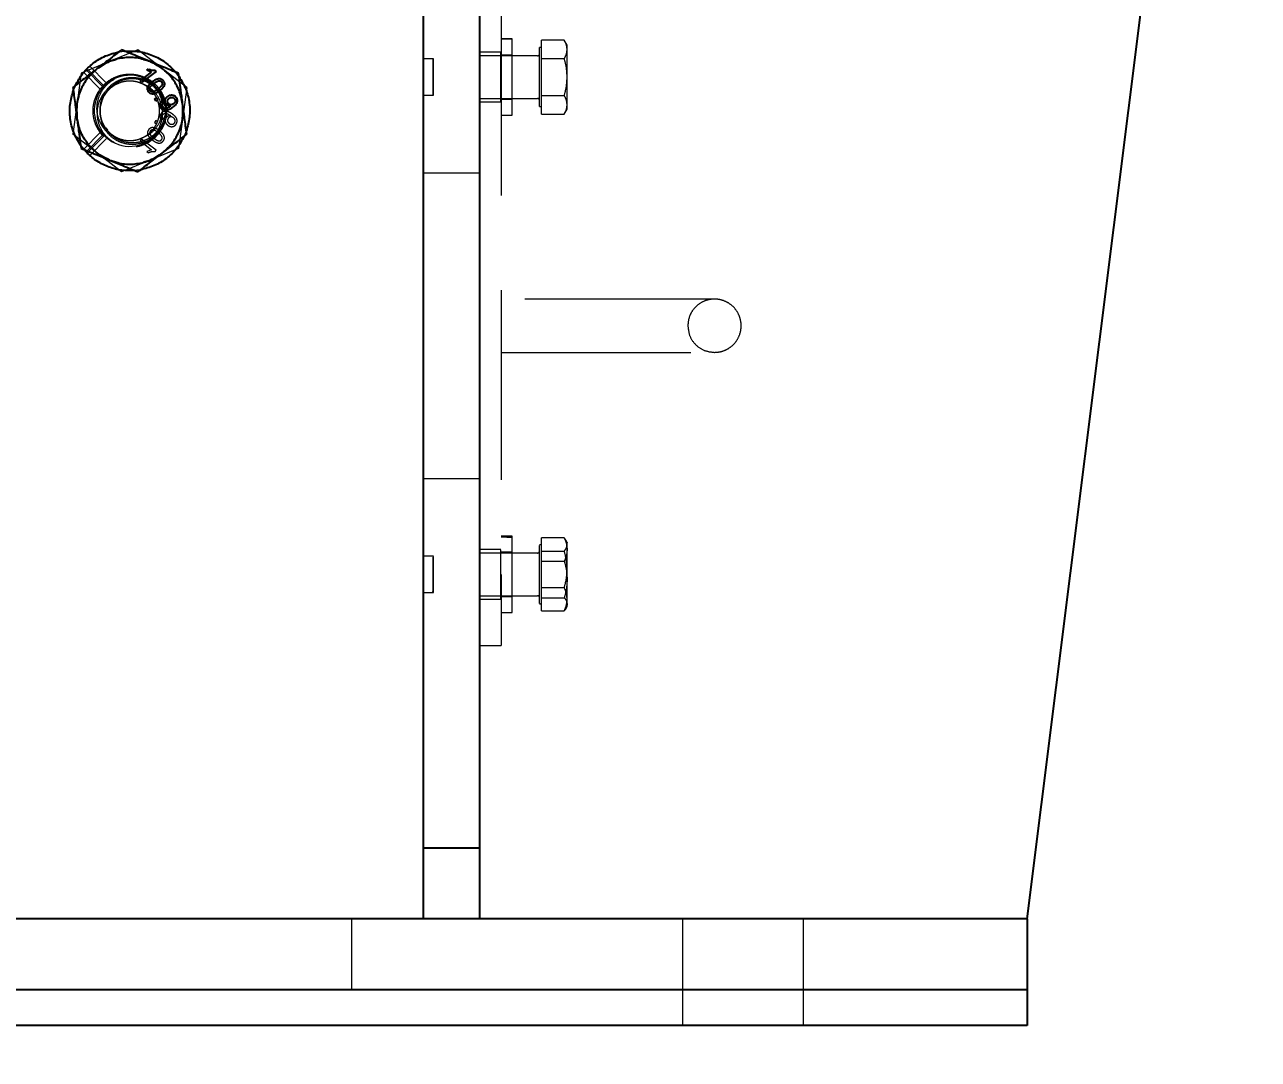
# Model space of a CAD drawing. Header units: millimetres. Extents: x 861 to 27901, y 673 to 17923.
# Drawn here: x 11602.8 to 11878, y 5365.5 to 5596.5 of the extents above; entities that cross this region are included whole.
import ezdxf

# ---------------------------------------------------------------- set-up
doc = ezdxf.new("R2010")
doc.units = ezdxf.units.MM
doc.header["$LTSCALE"] = 33.3
doc.linetypes.add('HIDDEN', pattern=[1.905, 1.27, -0.635])
doc.layers.add('CAPA_1', color=7, linetype='Continuous')
doc.styles.add('SLDTEXTSTYLE0', font='TXT', dxfattribs={"width": 0.75})
doc.dimstyles.new('SLDDIMSTYLE0', dxfattribs={"dimtxt": 66.6, "dimasz": 66.6, "dimexe": 0, "dimexo": 0.0625, "dimgap": 16.65, "dimtad": 2, "dimdec": 0, "dimlfac": 1.261261, "dimrnd": 1e-09, "dimzin": 12, "dimdsep": 46, "dimtxsty": 'SLDTEXTSTYLE0', "dimsah": 1, "dimcen": 0.09, "dimadec": 0, "dimazin": 3, "dimtfac": 1, "dimtdec": 0, "dimtofl": 0, "dimtmove": 0, "dimatfit": 3, "dimfxl": 1, "dimfrac": 2, "dimtolj": 1, "dimtzin": 12, "dimarcsym": 0})

# ---------------------------------------------------------------- blocks, each defined once
blk = doc.blocks.new('_D_12')
at = {"layer": 'CAPA_1', "transparency": 16777216}
for p, q in [((10897.43, 5841.2), (14430.99, 5841.2)), ((14397.69, 5841.2), (14397.69, 5357.98)), ((14240.18, 5357.98), (14430.99, 5357.98))]:
    blk.add_line(p, q, dxfattribs=at)
for points in [[(14397.69, 5841.2), (14387.44, 5774.6), (14407.94, 5774.6)], [(14397.69, 5357.98), (14407.94, 5424.58), (14387.44, 5424.58)]]:
    blk.add_solid(points, dxfattribs=at)
at = {"layer": 'CAPA_1', "transparency": 16777216, "insert": (14311.84, 5525.78), "char_height": 66.6, "attachment_point": 1, "rotation": 90, "style": 'SLDTEXTSTYLE0'}
blk.add_mtext('609', dxfattribs=at)
blk = doc.blocks.new('_D_13')
at = {"layer": 'CAPA_1', "transparency": 16777216}
for p, q in [((9823.17, 6912.25), (14695.32, 6912.25)), ((14662.02, 6912.25), (14662.02, 5357.98)), ((14240.18, 5357.98), (14695.32, 5357.98))]:
    blk.add_line(p, q, dxfattribs=at)
for points in [[(14662.02, 6912.25), (14651.77, 6845.65), (14672.27, 6845.65)], [(14662.02, 5357.98), (14672.27, 5424.58), (14651.77, 5424.58)]]:
    blk.add_solid(points, dxfattribs=at)
at = {"layer": 'CAPA_1', "transparency": 16777216, "insert": (14576.17, 6036.69), "char_height": 66.6, "attachment_point": 1, "rotation": 90, "style": 'SLDTEXTSTYLE0'}
blk.add_mtext('1960', dxfattribs=at)

msp = doc.modelspace()

# ---------------------------------------------------------------- linework, layer by layer
at = {"color": 7, "linetype": 'Continuous', "lineweight": 25}
for p, q in [((11691.67, 5817.09), (11691.67, 5396.87)), ((11704.35, 5396.87), (11704.35, 5817.09)), ((11826.45, 5396.87), (11869.54, 5741.33)), ((11630.05, 5586.29), (11630.43, 5586.59)), ((11631.1, 5585.91), (11630.05, 5586.29)), ((11631.92, 5586.32), (11632.13, 5586.05)), ((11628.58, 5583.98), (11631.1, 5585.91)), ((11628.9, 5583.57), (11628.58, 5583.98)), ((11632.13, 5586.05), (11628.9, 5583.57)), ((11631.77, 5579.84), (11632.18, 5580.16)), ((11632.08, 5579.43), (11631.77, 5579.84)), ((11632.5, 5579.75), (11632.08, 5579.43)), ((11632.18, 5580.16), (11632.5, 5579.75)), ((11633.38, 5579.37), (11633.74, 5578.99)), ((11635.3, 5578.27), (11635.38, 5578.34)), ((11616.51, 5568.08), (11615.97, 5568.68)), ((11616.51, 5568.08), (11616.74, 5568.31)), ((11616.74, 5567.83), (11617.07, 5568.17)), ((11691.67, 5412.73), (11704.35, 5412.73)), ((11826.45, 5396.87), (10264.53, 5396.87)), ((11826.45, 5396.87), (11826.45, 5373.09)), ((11826.45, 5381.02), (10264.53, 5381.02)), ((11826.45, 5373.09), (10264.53, 5373.09))]:
    msp.add_line(p, q, dxfattribs=at)
at = {"color": 1, "linetype": 'HIDDEN', "lineweight": 18}
for p, q in [((11709.11, 5600.64), (11709.11, 5457.92)), ((11709.11, 5593.29), (11711.57, 5593.26)), ((11711.57, 5593.29), (11709.11, 5593.29)), ((11718.13, 5576.54), (11718.13, 5593.02)), ((11723.17, 5593.02), (11718.13, 5593.02)), ((11723.81, 5591.92), (11723.17, 5593.02)), ((11628.07, 5590.86), (11615.38, 5585.63)), ((11623.28, 5590.24), (11624.15, 5590.46)), ((11623.87, 5590.42), (11625.11, 5590.59)), ((11624.42, 5590.49), (11625.75, 5590.57)), ((11638.95, 5582.48), (11628.07, 5590.86)), ((11709.11, 5590.33), (11704.35, 5590.33)), ((11717.18, 5589.54), (11704.35, 5589.54)), ((11709.05, 5579.29), (11709.05, 5590.32)), ((11709.05, 5589.71), (11711.57, 5589.66)), ((11711.57, 5589.71), (11709.05, 5589.71)), ((11717.66, 5578.2), (11717.66, 5591.36)), ((11718.13, 5591.36), (11717.66, 5591.36)), ((11616.13, 5585.94), (11616.51, 5586.42)), ((11616.51, 5586.42), (11620.14, 5582.7)), ((11616.74, 5586.66), (11617.32, 5587.22)), ((11620.37, 5582.94), (11616.74, 5586.66)), ((11617.32, 5587.22), (11617.79, 5587.56)), ((11620.96, 5583.49), (11617.32, 5587.22)), ((11618.92, 5586.58), (11617.92, 5585.59)), ((11621.72, 5588.24), (11623.21, 5588.64)), ((11633.51, 5586.67), (11634.6, 5585.59)), ((11694.01, 5588.82), (11691.67, 5588.82)), ((11694.01, 5588.82), (11693.87, 5588.69)), ((11693.87, 5588.69), (11693.87, 5580.87)), ((11694.01, 5580.78), (11694.01, 5588.82)), ((11718.13, 5588.9), (11723.17, 5588.9)), ((11615.38, 5585.63), (11613.56, 5572.01)), ((11613.83, 5582.19), (11614.46, 5583.46)), ((11615.97, 5585.82), (11619.64, 5582.07)), ((11620.96, 5583.49), (11620.37, 5582.94)), ((11621.09, 5583.59), (11620.96, 5583.49)), ((11623.87, 5583.45), (11623.57, 5583.29)), ((11631.27, 5583.36), (11631.09, 5583.53)), ((11636.26, 5586.1), (11637.37, 5584.65)), ((11636.47, 5585.9), (11637.24, 5584.91)), ((11613.53, 5581.21), (11613.74, 5581.97)), ((11613.66, 5581.77), (11614.13, 5582.92)), ((11638.95, 5582.48), (11637.14, 5568.87)), ((11691.67, 5580.74), (11694.01, 5580.74)), ((11693.87, 5580.87), (11694.01, 5580.74)), ((11614.87, 5580.3), (11614.47, 5578.82)), ((11704.35, 5580.02), (11717.18, 5580.02)), ((11704.35, 5579.23), (11709.05, 5579.23)), ((11709.05, 5579.85), (11711.57, 5579.85)), ((11717.66, 5578.2), (11718.13, 5578.2)), ((11718.13, 5580.66), (11723.17, 5580.66)), ((11614.87, 5574.2), (11614.47, 5575.7)), ((11633.38, 5575.13), (11633.74, 5575.51)), ((11633.92, 5575.34), (11634.12, 5576.22)), ((11635.3, 5576.22), (11635.38, 5576.16)), ((11638.05, 5575.68), (11637.65, 5574.2)), ((11709.11, 5576.27), (11711.57, 5576.27)), ((11718.13, 5576.54), (11723.17, 5576.54)), ((11723.17, 5576.54), (11723.81, 5577.65)), ((11619.61, 5572.48), (11620.49, 5571.45)), ((11620.88, 5573.42), (11621.26, 5572.9)), ((11632.08, 5575.07), (11631.77, 5574.66)), ((11631.77, 5574.66), (11632.18, 5574.34)), ((11632.5, 5574.75), (11632.08, 5575.07)), ((11638.86, 5572.73), (11638.38, 5571.57)), ((11639, 5573.35), (11638.58, 5572.06)), ((11624.44, 5563.64), (11613.56, 5572.01)), ((11615.97, 5568.68), (11619.64, 5572.43)), ((11616.74, 5568.31), (11620.14, 5571.8)), ((11620.37, 5571.55), (11617.07, 5568.17)), ((11620.96, 5571), (11617.32, 5567.28)), ((11620.14, 5571.8), (11619.64, 5572.43)), ((11628.9, 5570.93), (11628.58, 5570.52)), ((11628.58, 5570.52), (11631.1, 5568.58)), ((11632.13, 5568.45), (11628.9, 5570.93)), ((11630.8, 5570.8), (11631.33, 5571.18)), ((11631.09, 5570.97), (11632.23, 5572.03)), ((11638.48, 5571.82), (11638.06, 5571.05)), ((11616.81, 5567.78), (11615.26, 5569.63)), ((11615.97, 5568.68), (11615.28, 5569.59)), ((11619, 5567.82), (11617.92, 5568.91)), ((11637.14, 5568.87), (11624.44, 5563.64)), ((11631.1, 5568.58), (11630.05, 5568.2)), ((11630.05, 5568.2), (11630.43, 5567.91)), ((11631.92, 5568.18), (11632.13, 5568.45)), ((11623.21, 5565.86), (11621.84, 5566.23)), ((11630.79, 5566.25), (11629.31, 5565.86)), ((11628.72, 5564.1), (11626.88, 5563.92)), ((11628.64, 5564.08), (11627.41, 5563.91)), ((11704.35, 5563.37), (11691.67, 5563.37)), ((11756.68, 5535.23), (11709.11, 5535.23)), ((11709.11, 5523.33), (11756.68, 5523.33)), ((11691.67, 5495.19), (11704.35, 5495.19)), ((11711.57, 5482.29), (11709.11, 5482.29)), ((11711.57, 5482.16), (11709.11, 5482.23)), ((11709.11, 5482.13), (11711.57, 5482.03)), ((11718.13, 5465.65), (11718.13, 5481.92)), ((11723.17, 5481.92), (11718.13, 5481.92)), ((11709.05, 5479.33), (11704.35, 5479.33)), ((11718.13, 5480.36), (11717.66, 5480.36)), ((11718.13, 5478.98), (11723.17, 5478.98)), ((11723.81, 5480.92), (11723.51, 5481.43)), ((11694.01, 5477.82), (11691.67, 5477.82)), ((11694.01, 5477.82), (11693.87, 5477.69)), ((11717.18, 5478.54), (11704.35, 5478.54)), ((11711.57, 5478.72), (11709.05, 5478.72)), ((11711.57, 5478.63), (11709.05, 5478.69)), ((11718.13, 5476.72), (11723.17, 5476.72)), ((11718.13, 5470.84), (11723.17, 5470.84)), ((11691.67, 5469.74), (11694.01, 5469.74)), ((11693.87, 5469.87), (11694.01, 5469.74)), ((11704.35, 5469.02), (11717.18, 5469.02)), ((11704.35, 5468.23), (11709.05, 5468.23)), ((11709.05, 5468.85), (11711.57, 5468.85)), ((11718.13, 5468.58), (11723.17, 5468.58)), ((11709.11, 5465.27), (11711.57, 5465.27)), ((11717.66, 5467.2), (11718.13, 5467.2)), ((11718.13, 5465.65), (11723.17, 5465.65)), ((11723.51, 5466.13), (11723.81, 5466.65)), ((11704.35, 5457.92), (11709.11, 5457.92)), ((11675.81, 5381.02), (11675.81, 5396.87)), ((11749.55, 5396.87), (11749.55, 5373.09)), ((11776.5, 5373.09), (11776.5, 5396.87))]:
    msp.add_line(p, q, dxfattribs=at)
for centre, radius, start, end in [((11717.18, 5590.01), 0.476, 270, 0), ((11626.26, 5577.25), 7.93, 37.5876, 307.5876), ((11717.18, 5579.55), 0.476, 0, 90), ((11717.18, 5479.01), 0.476, 270, 0), ((11717.18, 5468.55), 0.476, 360, 90)]:
    msp.add_arc(centre, radius, start, end, dxfattribs=at)
for points, knots in [([(11711.57, 5576.3), (11711.57, 5576.29), (11711.57, 5576.25), (11711.57, 5576.49), (11711.57, 5577.03), (11711.57, 5577.88), (11711.57, 5578.99), (11711.57, 5580.32), (11711.57, 5581.81), (11711.57, 5583.41), (11711.57, 5585.07), (11711.57, 5586.72), (11711.57, 5588.29), (11711.57, 5589.73), (11711.57, 5590.98), (11711.57, 5592.01), (11711.57, 5592.75), (11711.57, 5593.22), (11711.57, 5593.27), (11711.57, 5593.29)], [0, 0, 0, 0, 0.016548, 0.078014, 0.139479, 0.200945, 0.262411, 0.323877, 0.385342, 0.446808, 0.508274, 0.56974, 0.631205, 0.692671, 0.754137, 0.815603, 0.877068, 0.938534, 1, 1, 1, 1]), ([(11723.81, 5590.96), (11723.78, 5591.29), (11723.72, 5591.99), (11723.36, 5592.67), (11723.17, 5593.02)], [0, 0, 0, 0, 0.476313, 1, 1, 1, 1]), ([(11717.66, 5589.08), (11717.66, 5589.28), (11717.66, 5589.89), (11717.66, 5589.96), (11717.66, 5590.01)], [0, 0, 0, 0, 0.321452, 1, 1, 1, 1]), ([(11718.13, 5589.18), (11718.13, 5589.26), (11718.13, 5590.07), (11718.13, 5591.03), (11718.13, 5591.25), (11718.13, 5591.36)], [0, 0, 0, 0, 0.056554, 0.528277, 1, 1, 1, 1]), ([(11723.17, 5588.9), (11723.36, 5589.25), (11723.72, 5589.93), (11723.78, 5590.63), (11723.81, 5590.96)], [0, 0, 0, 0, 0.523687, 1, 1, 1, 1]), ([(11629.31, 5588.64), (11629.84, 5588.56), (11630.41, 5588.48), (11630.9, 5588.19), (11630.93, 5588.17)], [0, 0, 0, 0, 0.928699, 1, 1, 1, 1]), ([(11723.81, 5584.78), (11723.78, 5585.45), (11723.72, 5586.84), (11723.36, 5588.19), (11723.17, 5588.9)], [0, 0, 0, 0, 0.476313, 1, 1, 1, 1]), ([(11622.65, 5571.68), (11622.29, 5571.85), (11621.15, 5572.36), (11619.83, 5574.08), (11618.9, 5576.45), (11618.9, 5579.01), (11619.65, 5581.19), (11621, 5583.13), (11622.26, 5583.98), (11623.02, 5584.49)], [0, 0, 0, 0, 0.074648, 0.235884, 0.395029, 0.555257, 0.712481, 0.827721, 1, 1, 1, 1]), ([(11621, 5573.2), (11620.89, 5573.35), (11620.61, 5573.73), (11620.19, 5574.49), (11619.84, 5575.43), (11619.65, 5576.43), (11619.6, 5577.3), (11619.7, 5578.72), (11620.17, 5580.09), (11620.96, 5581.28), (11621.53, 5581.94), (11622.27, 5582.6), (11623.27, 5583.23), (11624.3, 5583.62), (11625.18, 5583.81), (11625.91, 5583.9), (11626.55, 5583.89), (11627.27, 5583.82), (11627.98, 5583.68), (11628.8, 5583.4), (11629.64, 5582.99), (11630.41, 5582.46), (11631.05, 5581.87), (11631.52, 5581.31), (11631.94, 5580.71), (11632.35, 5579.94), (11632.65, 5579.12), (11632.82, 5578.34), (11632.9, 5577.62), (11632.9, 5576.97), (11632.84, 5576.32), (11632.74, 5575.75), (11632.56, 5575.12), (11632.32, 5574.51), (11631.93, 5573.74), (11631.29, 5572.85), (11630.37, 5571.98), (11629.26, 5571.27), (11628.24, 5570.88), (11627.35, 5570.69), (11626.61, 5570.6), (11625.97, 5570.6), (11625.53, 5570.65), (11625.2, 5570.69), (11624.76, 5570.77), (11624.13, 5570.95), (11623.52, 5571.19), (11622.95, 5571.48), (11622.43, 5571.81), (11621.99, 5572.15), (11621.5, 5572.59), (11621.2, 5572.96), (11621, 5573.2)], [0, 0, 0, 0, 0.01314, 0.034011, 0.062596, 0.084729, 0.106997, 0.125154, 0.187317, 0.207588, 0.228013, 0.249853, 0.278759, 0.312341, 0.328772, 0.343673, 0.365066, 0.374878, 0.395717, 0.416557, 0.437426, 0.462751, 0.48357, 0.499912, 0.515366, 0.536204, 0.562423, 0.578219, 0.593706, 0.614318, 0.624958, 0.640592, 0.656225, 0.671859, 0.687492, 0.718259, 0.749967, 0.778485, 0.812431, 0.8281, 0.843725, 0.866131, 0.874027, 0.874959, 0.89059, 0.906221, 0.921852, 0.937484, 0.952714, 0.966021, 0.977405, 1, 1, 1, 1]), ([(11619.67, 5578.12), (11619.73, 5578.58), (11619.83, 5579.5), (11620.44, 5581.07), (11621.56, 5582.64), (11623.29, 5583.93), (11625.28, 5584.64), (11627.38, 5584.78), (11629.43, 5584.32), (11631.22, 5583.4), (11632.13, 5582.49), (11632.54, 5582.09)], [0, 0, 0, 0, 0.081677, 0.161349, 0.291035, 0.413148, 0.534221, 0.654765, 0.776346, 0.898839, 1, 1, 1, 1]), ([(11621, 5573.2), (11621.19, 5572.96), (11621.68, 5572.38), (11622.39, 5571.83), (11623.04, 5571.43), (11623.5, 5571.2), (11624.08, 5570.96), (11624.52, 5570.84), (11624.76, 5570.78), (11624.76, 5570.78), (11624.76, 5570.78), (11624.76, 5570.78), (11624.76, 5570.78), (11624.77, 5570.78), (11624.77, 5570.78), (11624.79, 5570.77), (11624.81, 5570.77), (11624.88, 5570.75), (11625.09, 5570.71), (11625.81, 5570.59), (11626.62, 5570.59), (11627.41, 5570.7), (11627.86, 5570.8), (11628.37, 5570.94), (11628.81, 5571.11), (11629.08, 5571.24), (11629.36, 5571.37), (11629.7, 5571.56), (11630.18, 5571.88), (11630.62, 5572.23), (11631.02, 5572.61), (11631.4, 5573.03), (11631.79, 5573.55), (11632.09, 5574.05), (11632.26, 5574.39), (11632.38, 5574.67), (11632.53, 5575.04), (11632.69, 5575.58), (11632.81, 5576.14), (11632.89, 5576.74), (11632.91, 5577.34), (11632.87, 5577.89), (11632.81, 5578.36), (11632.74, 5578.7), (11632.69, 5578.9), (11632.62, 5579.15), (11632.51, 5579.52), (11632.3, 5580.02), (11632.08, 5580.45), (11631.87, 5580.81), (11631.53, 5581.31), (11630.98, 5581.96), (11630.19, 5582.64), (11629.4, 5583.12), (11628.67, 5583.45), (11627.97, 5583.68), (11627.27, 5583.82), (11626.56, 5583.9), (11625.32, 5583.89), (11623.56, 5583.47), (11621.64, 5582.19), (11620.2, 5580.35), (11619.85, 5578.86), (11619.67, 5578.12)], [0, 0, 0, 0, 0.025018, 0.062505, 0.073457, 0.087536, 0.104741, 0.12507, 0.12508, 0.125088, 0.125103, 0.125129, 0.125176, 0.125264, 0.125429, 0.125753, 0.126422, 0.127908, 0.131491, 0.144058, 0.187539, 0.197474, 0.209566, 0.225509, 0.240805, 0.248969, 0.250106, 0.265748, 0.281391, 0.297034, 0.312676, 0.325838, 0.344007, 0.365974, 0.374124, 0.375253, 0.390902, 0.40655, 0.422199, 0.437847, 0.456199, 0.471384, 0.483402, 0.495485, 0.499868, 0.500438, 0.516867, 0.531646, 0.544773, 0.556248, 0.566071, 0.595236, 0.625559, 0.651348, 0.670843, 0.691621, 0.711565, 0.729805, 0.750654, 0.81299, 0.875327, 0.937663, 1, 1, 1, 1]), ([(11634.12, 5578.29), (11634.03, 5578.66), (11633.84, 5579.4), (11633.41, 5580.34), (11632.91, 5581.18), (11632.32, 5581.93), (11631.39, 5582.85), (11630.42, 5583.49), (11629.56, 5583.87), (11629.08, 5584.05), (11628.55, 5584.2), (11627.53, 5584.42), (11625.99, 5584.46), (11624.05, 5583.95), (11622.49, 5583.08), (11621.82, 5582.26), (11621.58, 5581.95)], [0, 0, 0, 0, 0.070134, 0.140278, 0.190684, 0.249193, 0.315693, 0.431358, 0.460399, 0.489466, 0.52556, 0.561177, 0.681028, 0.804497, 0.929069, 1, 1, 1, 1]), ([(11629.11, 5584.65), (11629.93, 5584.15), (11631.34, 5583.31), (11632.82, 5581.23), (11633.54, 5579.24), (11633.52, 5577.85), (11633.52, 5577.35)], [0, 0, 0, 0, 0.314695, 0.54128, 0.834453, 1, 1, 1, 1]), ([(11723.17, 5580.66), (11723.36, 5581.37), (11723.72, 5582.72), (11723.78, 5584.12), (11723.81, 5584.78)], [0, 0, 0, 0, 0.523687, 1, 1, 1, 1]), ([(11622.84, 5582.91), (11622.42, 5582.72), (11621.21, 5582.19), (11619.82, 5580.43), (11618.91, 5578.05), (11618.9, 5575.49), (11619.65, 5573.31), (11621, 5571.36), (11622.26, 5570.52), (11623.02, 5570.01)], [0, 0, 0, 0, 0.087366, 0.246386, 0.403344, 0.56137, 0.716433, 0.830088, 1, 1, 1, 1]), ([(11629.11, 5569.85), (11629.93, 5570.34), (11631.34, 5571.19), (11632.83, 5573.27), (11633.53, 5575.32), (11633.6, 5577.62), (11632.99, 5579.88), (11631.67, 5581.68), (11630.23, 5582.78), (11629.39, 5583.14), (11628.97, 5583.31)], [0, 0, 0, 0, 0.165815, 0.285204, 0.439678, 0.538055, 0.684865, 0.841009, 0.920503, 1, 1, 1, 1]), ([(11637.65, 5580.3), (11637.85, 5579.8), (11638.06, 5579.27), (11638.05, 5578.7), (11638.05, 5578.66)], [0, 0, 0, 0, 0.928699, 1, 1, 1, 1]), ([(11723.81, 5578.6), (11723.78, 5578.93), (11723.72, 5579.63), (11723.36, 5580.31), (11723.17, 5580.66)], [0, 0, 0, 0, 0.476313, 1, 1, 1, 1]), ([(11723.17, 5576.54), (11723.36, 5576.9), (11723.72, 5577.57), (11723.78, 5578.27), (11723.81, 5578.6)], [0, 0, 0, 0, 0.523687, 1, 1, 1, 1]), ([(11619.67, 5576.38), (11619.73, 5575.91), (11619.83, 5574.99), (11620.44, 5573.43), (11621.56, 5571.86), (11623.29, 5570.57), (11625.28, 5569.86), (11627.38, 5569.72), (11629.43, 5570.18), (11631.22, 5571.1), (11632.13, 5572), (11632.54, 5572.41)], [0, 0, 0, 0, 0.081677, 0.16135, 0.291036, 0.413148, 0.534221, 0.654765, 0.776346, 0.898839, 1, 1, 1, 1]), ([(11634.12, 5576.21), (11634.03, 5575.84), (11633.84, 5575.1), (11633.41, 5574.15), (11632.91, 5573.32), (11632.32, 5572.56), (11631.39, 5571.65), (11630.42, 5571.01), (11629.56, 5570.63), (11629.08, 5570.45), (11628.55, 5570.29), (11627.53, 5570.08), (11626, 5570.04), (11624.04, 5570.54), (11622.26, 5571.59), (11621.42, 5572.66), (11621, 5573.2)], [0, 0, 0, 0, 0.066556, 0.133122, 0.180956, 0.23648, 0.299587, 0.409351, 0.436911, 0.464496, 0.498747, 0.532548, 0.646284, 0.763454, 0.881671, 1, 1, 1, 1]), ([(11633.52, 5577.14), (11633.36, 5576.32), (11633.03, 5574.61), (11631.66, 5572.82), (11630.23, 5571.71), (11629.39, 5571.36), (11628.97, 5571.19)], [0, 0, 0, 0, 0.315902, 0.654861, 0.827426, 1, 1, 1, 1]), ([(11631.09, 5570.97), (11631.37, 5571.2), (11631.73, 5571.49), (11632.08, 5571.87), (11632.3, 5572.12), (11632.56, 5572.42), (11632.86, 5572.84), (11633.31, 5573.58), (11633.83, 5574.68), (11634.02, 5575.7), (11634.12, 5576.21)], [0, 0, 0, 0, 0.174168, 0.224334, 0.249848, 0.333258, 0.41667, 0.500084, 0.750043, 1, 1, 1, 1]), ([(11633.24, 5576.66), (11633.16, 5576.54), (11633.04, 5576.36), (11632.98, 5576.08), (11632.98, 5575.79), (11633.1, 5575.44), (11633.29, 5575.23), (11633.38, 5575.13)], [0, 0, 0, 0, 0.249859, 0.375956, 0.500482, 0.749847, 1, 1, 1, 1]), ([(11635.83, 5576.47), (11635.64, 5576.61), (11635.24, 5576.9), (11634.67, 5577.15), (11634.17, 5577.19), (11633.81, 5577.11), (11633.48, 5576.93), (11633.32, 5576.75), (11633.24, 5576.66)], [0, 0, 0, 0, 0.250485, 0.500118, 0.62804, 0.750092, 0.874994, 1, 1, 1, 1]), ([(11633.74, 5575.51), (11633.68, 5575.58), (11633.58, 5575.7), (11633.5, 5575.9), (11633.49, 5576.05), (11633.52, 5576.22), (11633.58, 5576.32), (11633.63, 5576.39)], [0, 0, 0, 0, 0.277074, 0.499914, 0.624834, 0.750381, 1, 1, 1, 1]), ([(11633.63, 5576.39), (11633.68, 5576.45), (11633.79, 5576.57), (11634, 5576.67), (11634.24, 5576.71), (11634.7, 5576.6), (11635.03, 5576.39), (11635.3, 5576.22)], [0, 0, 0, 0, 0.125207, 0.25031, 0.375339, 0.50062, 1, 1, 1, 1]), ([(11634.38, 5575.75), (11634.36, 5575.71), (11634.31, 5575.65), (11634.23, 5575.5), (11634.17, 5575.31), (11634.14, 5575.07), (11634.17, 5574.82), (11634.25, 5574.59), (11634.41, 5574.3), (11634.6, 5574.14), (11634.72, 5574.03)], [0, 0, 0, 0, 0.062611, 0.125226, 0.250194, 0.373586, 0.500286, 0.62458, 0.750412, 1, 1, 1, 1]), ([(11635.38, 5576.16), (11635.28, 5576.16), (11635.09, 5576.17), (11634.82, 5576.09), (11634.57, 5575.96), (11634.45, 5575.82), (11634.38, 5575.75)], [0, 0, 0, 0, 0.24954, 0.50198, 0.751372, 1, 1, 1, 1]), ([(11634.85, 5575.59), (11634.8, 5575.5), (11634.71, 5575.36), (11634.67, 5575.15), (11634.68, 5574.99), (11634.72, 5574.83), (11634.81, 5574.64), (11634.94, 5574.53), (11635.02, 5574.46)], [0, 0, 0, 0, 0.2495203, 0.3735284, 0.4998884, 0.6237899, 0.7503157, 1, 1, 1, 1]), ([(11636, 5575.68), (11635.91, 5575.74), (11635.78, 5575.83), (11635.57, 5575.89), (11635.4, 5575.9), (11635.24, 5575.87), (11635.04, 5575.79), (11634.93, 5575.67), (11634.85, 5575.59)], [0, 0, 0, 0, 0.249977, 0.377915, 0.500342, 0.627106, 0.750811, 1, 1, 1, 1]), ([(11636.55, 5574.2), (11636.61, 5574.29), (11636.74, 5574.48), (11636.82, 5574.81), (11636.82, 5575.15), (11636.7, 5575.58), (11636.36, 5576.05), (11636.01, 5576.33), (11635.83, 5576.47)], [0, 0, 0, 0, 0.1250636, 0.2500896, 0.37511, 0.5001694, 0.749441, 1, 1, 1, 1]), ([(11636.23, 5574.55), (11636.29, 5574.64), (11636.37, 5574.78), (11636.4, 5575), (11636.38, 5575.16), (11636.32, 5575.31), (11636.21, 5575.5), (11636.08, 5575.61), (11636, 5575.68)], [0, 0, 0, 0, 0.249017, 0.371845, 0.499365, 0.623226, 0.749892, 1, 1, 1, 1]), ([(11630.45, 5573.03), (11630.36, 5572.89), (11630.22, 5572.67), (11630.18, 5572.37), (11630.18, 5572.2), (11630.2, 5572.11), (11630.21, 5572.07)], [0, 0, 0, 0, 0.498795, 0.749148, 0.874576, 1, 1, 1, 1]), ([(11630.45, 5573.03), (11630.36, 5572.89), (11630.22, 5572.67), (11630.17, 5572.33), (11630.19, 5572.16), (11630.21, 5572.07)], [0, 0, 0, 0, 0.4990363, 0.7495102, 1, 1, 1, 1]), ([(11632.88, 5572.81), (11632.69, 5572.95), (11632.32, 5573.22), (11631.79, 5573.46), (11631.33, 5573.52), (11630.98, 5573.47), (11630.68, 5573.29), (11630.53, 5573.12), (11630.45, 5573.03)], [0, 0, 0, 0, 0.2504715, 0.5003388, 0.6261881, 0.7501805, 0.8749718, 1, 1, 1, 1]), ([(11630.82, 5572.75), (11630.78, 5572.68), (11630.69, 5572.53), (11630.68, 5572.28), (11630.74, 5572.03), (11631.02, 5571.62), (11631.35, 5571.36), (11631.61, 5571.15)], [0, 0, 0, 0, 0.124696, 0.249462, 0.374432, 0.499637, 1, 1, 1, 1]), ([(11632.56, 5572.4), (11632.3, 5572.6), (11631.96, 5572.84), (11631.49, 5573.01), (11631.24, 5573), (11631, 5572.93), (11630.88, 5572.81), (11630.82, 5572.75)], [0, 0, 0, 0, 0.50041, 0.625613, 0.75058, 0.875344, 1, 1, 1, 1]), ([(11633.72, 5570.52), (11633.78, 5570.61), (11633.91, 5570.8), (11634, 5571.15), (11633.97, 5571.5), (11633.68, 5572.13), (11633.23, 5572.51), (11632.88, 5572.81)], [0, 0, 0, 0, 0.125373, 0.250644, 0.375698, 0.501113, 1, 1, 1, 1]), ([(11634.72, 5574.03), (11634.86, 5573.93), (11635.08, 5573.79), (11635.42, 5573.71), (11635.68, 5573.7), (11635.93, 5573.75), (11636.25, 5573.88), (11636.43, 5574.07), (11636.55, 5574.2)], [0, 0, 0, 0, 0.249869, 0.376654, 0.500348, 0.627459, 0.750824, 1, 1, 1, 1]), ([(11635.02, 5574.46), (11635.11, 5574.4), (11635.3, 5574.27), (11635.59, 5574.23), (11635.82, 5574.26), (11636.03, 5574.34), (11636.15, 5574.46), (11636.23, 5574.55)], [0, 0, 0, 0, 0.2502502, 0.4998414, 0.6292884, 0.7506655, 1, 1, 1, 1]), ([(11630.21, 5572.07), (11630.26, 5571.94), (11630.37, 5571.67), (11630.73, 5571.21), (11631.06, 5570.93), (11631.29, 5570.74)], [0, 0, 0, 0, 0.249754, 0.499871, 1, 1, 1, 1]), ([(11631.29, 5570.74), (11631.47, 5570.61), (11631.85, 5570.34), (11632.38, 5570.09), (11632.84, 5570.03), (11633.19, 5570.09), (11633.49, 5570.26), (11633.64, 5570.43), (11633.72, 5570.52)], [0, 0, 0, 0, 0.2504815, 0.5003453, 0.6318665, 0.7502213, 0.8749868, 1, 1, 1, 1]), ([(11631.61, 5571.15), (11631.79, 5571.02), (11632.06, 5570.82), (11632.46, 5570.61), (11632.68, 5570.56), (11632.79, 5570.54)], [0, 0, 0, 0, 0.500372, 0.750515, 1, 1, 1, 1]), ([(11633.34, 5570.8), (11633.39, 5570.87), (11633.48, 5571.01), (11633.49, 5571.27), (11633.43, 5571.51), (11633.15, 5571.93), (11632.83, 5572.19), (11632.56, 5572.4)], [0, 0, 0, 0, 0.124745, 0.249484, 0.374471, 0.499648, 1, 1, 1, 1]), ([(11632.79, 5570.54), (11632.85, 5570.54), (11632.95, 5570.55), (11633.1, 5570.59), (11633.22, 5570.67), (11633.29, 5570.74), (11633.33, 5570.78), (11633.34, 5570.8)], [0, 0, 0, 0, 0.250055, 0.499949, 0.749722, 0.874857, 1, 1, 1, 1]), ([(11630.43, 5567.91), (11630.67, 5568.01), (11631.14, 5568.22), (11631.66, 5568.19), (11631.92, 5568.18)], [0, 0, 0, 0, 0.500866, 1, 1, 1, 1]), ([(11634.6, 5568.91), (11634.26, 5568.49), (11633.91, 5568.04), (11633.41, 5567.76), (11633.38, 5567.74)], [0, 0, 0, 0, 0.928699, 1, 1, 1, 1]), ([(11711.57, 5465.28), (11711.57, 5465.28), (11711.57, 5465.23), (11711.57, 5465.43), (11711.57, 5465.91), (11711.57, 5466.71), (11711.57, 5467.77), (11711.57, 5469.06), (11711.57, 5470.53), (11711.57, 5472.12), (11711.57, 5473.77), (11711.57, 5475.42), (11711.57, 5477.01), (11711.57, 5478.48), (11711.57, 5479.77), (11711.57, 5480.84), (11711.57, 5481.65), (11711.57, 5482.13), (11711.57, 5482.33), (11711.57, 5482.28), (11711.57, 5482.28)], [0, 0, 0, 0, 0.005553, 0.067317, 0.129081, 0.190845, 0.252608, 0.314372, 0.376136, 0.4379, 0.499664, 0.561428, 0.623191, 0.684955, 0.746719, 0.808483, 0.870247, 0.932011, 0.993774, 1, 1, 1, 1]), ([(11723.81, 5480.45), (11723.78, 5480.69), (11723.72, 5481.18), (11723.36, 5481.66), (11723.17, 5481.92)], [0, 0, 0, 0, 0.476313, 1, 1, 1, 1]), ([(11723.17, 5481.92), (11723.36, 5481.47), (11723.72, 5480.62), (11723.78, 5479.74), (11723.81, 5479.32)], [0, 0, 0, 0, 0.523687, 1, 1, 1, 1]), ([(11709.05, 5468.27), (11709.05, 5468.29), (11709.05, 5468.31), (11709.05, 5468.95), (11709.05, 5470), (11709.05, 5471.42), (11709.05, 5473.04), (11709.05, 5474.73), (11709.05, 5476.33), (11709.05, 5477.71), (11709.05, 5478.71), (11709.05, 5479.28), (11709.05, 5479.28), (11709.05, 5479.27)], [0, 0, 0, 0, 0.074785, 0.17056, 0.266336, 0.362112, 0.457887, 0.553663, 0.649439, 0.745215, 0.84099, 0.936766, 1, 1, 1, 1]), ([(11717.66, 5467.32), (11717.66, 5467.29), (11717.66, 5467.19), (11717.66, 5468.07), (11717.66, 5469.81), (11717.66, 5472.22), (11717.66, 5474.85), (11717.66, 5477.33), (11717.66, 5479.22), (11717.66, 5480.29), (11717.66, 5480.25), (11717.66, 5480.24)], [0, 0, 0, 0, 0.050609, 0.175609, 0.300609, 0.425609, 0.550609, 0.675609, 0.800609, 0.925609, 1, 1, 1, 1]), ([(11723.17, 5478.98), (11723.36, 5479.23), (11723.72, 5479.71), (11723.78, 5480.21), (11723.81, 5480.45)], [0, 0, 0, 0, 0.523687, 1, 1, 1, 1]), ([(11723.81, 5479.32), (11723.78, 5478.9), (11723.72, 5478.02), (11723.36, 5477.16), (11723.17, 5476.72)], [0, 0, 0, 0, 0.476313, 1, 1, 1, 1]), ([(11723.81, 5474.91), (11723.78, 5475.57), (11723.72, 5476.95), (11723.36, 5478.28), (11723.17, 5478.98)], [0, 0, 0, 0, 0.476313, 1, 1, 1, 1]), ([(11723.81, 5480.45), (11723.81, 5480.65), (11723.81, 5480.93), (11723.81, 5480.87), (11723.81, 5480.86)], [0, 0, 0, 0, 0.718643, 1, 1, 1, 1]), ([(11693.87, 5477.61), (11693.87, 5477.62), (11693.87, 5477.64), (11693.87, 5477.01), (11693.87, 5475.89), (11693.87, 5474.41), (11693.87, 5472.86), (11693.87, 5471.43), (11693.87, 5470.39), (11693.87, 5469.87), (11693.87, 5469.93), (11693.87, 5469.95)], [0, 0, 0, 0, 0.074391, 0.199391, 0.324391, 0.449391, 0.574391, 0.699391, 0.824391, 0.949391, 1, 1, 1, 1]), ([(11694.01, 5469.76), (11694.01, 5469.78), (11694.01, 5469.81), (11694.01, 5470.31), (11694.01, 5471.12), (11694.01, 5472.18), (11694.01, 5473.38), (11694.01, 5474.63), (11694.01, 5475.79), (11694.01, 5476.78), (11694.01, 5477.47), (11694.01, 5477.82), (11694.01, 5477.79), (11694.01, 5477.78)], [0, 0, 0, 0, 0.08157, 0.178481, 0.275393, 0.372305, 0.469217, 0.566129, 0.663041, 0.759953, 0.856865, 0.953776, 1, 1, 1, 1]), ([(11723.17, 5476.72), (11723.36, 5476.02), (11723.72, 5474.68), (11723.78, 5473.31), (11723.81, 5472.65)], [0, 0, 0, 0, 0.523687, 1, 1, 1, 1]), ([(11723.17, 5470.84), (11723.36, 5471.54), (11723.72, 5472.88), (11723.78, 5474.26), (11723.81, 5474.91)], [0, 0, 0, 0, 0.523687, 1, 1, 1, 1]), ([(11723.81, 5472.65), (11723.78, 5471.99), (11723.72, 5470.61), (11723.36, 5469.28), (11723.17, 5468.58)], [0, 0, 0, 0, 0.476313, 1, 1, 1, 1]), ([(11723.81, 5468.25), (11723.78, 5468.66), (11723.72, 5469.55), (11723.36, 5470.4), (11723.17, 5470.84)], [0, 0, 0, 0, 0.476313, 1, 1, 1, 1]), ([(11723.17, 5468.58), (11723.36, 5468.33), (11723.72, 5467.85), (11723.78, 5467.35), (11723.81, 5467.11)], [0, 0, 0, 0, 0.523687, 1, 1, 1, 1]), ([(11723.17, 5465.65), (11723.36, 5466.09), (11723.72, 5466.94), (11723.78, 5467.83), (11723.81, 5468.25)], [0, 0, 0, 0, 0.523687, 1, 1, 1, 1]), ([(11723.81, 5466.7), (11723.81, 5466.7), (11723.81, 5466.69), (11723.81, 5467.19), (11723.81, 5467.89), (11723.81, 5468.25)], [0, 0, 0, 0, 0.233272, 0.616636, 1, 1, 1, 1]), ([(11723.81, 5467.11), (11723.78, 5466.88), (11723.72, 5466.38), (11723.36, 5465.9), (11723.17, 5465.65)], [0, 0, 0, 0, 0.4763129, 1, 1, 1, 1])]:
    msp.add_open_spline(points, degree=3, knots=knots, dxfattribs=at)
for points in [[(11723.81, 5590.96), (11723.81, 5591.24), (11723.81, 5591.79), (11723.81, 5591.87), (11723.81, 5591.92)], [(11723.81, 5584.78), (11723.81, 5585.4), (11723.81, 5586.65), (11723.81, 5588.38), (11723.81, 5589.9), (11723.81, 5590.61), (11723.81, 5590.96)], [(11619.64, 5572.43), (11619.35, 5572.87), (11618.78, 5573.75), (11618.27, 5575.25), (11618.03, 5576.81), (11618.1, 5578.39), (11618.46, 5579.92), (11619.12, 5581.36), (11620.03, 5582.65), (11621.18, 5583.74), (11622.51, 5584.59), (11623.98, 5585.17), (11625.53, 5585.46), (11627.11, 5585.45), (11628.66, 5585.13), (11630.12, 5584.53), (11631.44, 5583.66), (11632.57, 5582.55), (11633.46, 5581.25), (11634.09, 5579.8), (11634.44, 5578.26), (11634.48, 5576.68), (11634.22, 5575.12), (11633.67, 5573.64), (11632.84, 5572.3), (11631.78, 5571.13), (11630.51, 5570.19), (11629.08, 5569.51), (11627.56, 5569.11), (11625.98, 5569.01), (11624.41, 5569.22), (11622.92, 5569.72), (11621.53, 5570.48), (11620.76, 5571.2), (11620.37, 5571.55)], [(11723.81, 5578.6), (11723.81, 5578.95), (11723.81, 5579.66), (11723.81, 5581.18), (11723.81, 5582.91), (11723.81, 5584.16), (11723.81, 5584.78)], [(11632.54, 5582.09), (11632.84, 5581.65), (11633.42, 5580.79), (11633.96, 5579.32), (11634.24, 5577.77), (11634.16, 5576.73), (11634.12, 5576.21)], [(11621, 5573.2), (11620.75, 5573.56), (11620.26, 5574.28), (11619.81, 5575.52), (11619.58, 5576.81), (11619.64, 5577.68), (11619.67, 5578.12)], [(11723.81, 5577.65), (11723.81, 5577.69), (11723.81, 5577.77), (11723.81, 5578.32), (11723.81, 5578.6)], [(11756.68, 5523.33), (11757.27, 5523.38), (11758.43, 5523.48), (11760.03, 5524.27), (11761.35, 5525.45), (11762.26, 5526.97), (11762.69, 5528.69), (11762.6, 5530.46), (11762, 5532.12), (11760.95, 5533.55), (11759.53, 5534.6), (11757.86, 5535.2), (11756.09, 5535.28), (11754.37, 5534.85), (11752.85, 5533.94), (11751.67, 5532.63), (11750.89, 5531.03), (11750.79, 5529.86), (11750.74, 5529.28)], [(11750.74, 5529.28), (11750.83, 5528.5), (11751, 5526.94), (11752.38, 5524.98), (11754.35, 5523.6), (11755.9, 5523.42), (11756.68, 5523.33)], [(11723.81, 5474.91), (11723.81, 5475.52), (11723.81, 5476.74), (11723.81, 5478.33), (11723.81, 5479.65), (11723.81, 5480.18), (11723.81, 5480.45)], [(11723.81, 5468.25), (11723.81, 5468.67), (11723.81, 5469.53), (11723.81, 5471.21), (11723.81, 5473.04), (11723.81, 5474.29), (11723.81, 5474.91)]]:
    msp.add_open_spline(points, degree=3, dxfattribs=at)
at = {"color": 7, "linetype": 'Continuous', "lineweight": 25}
for points in [[(11614.13, 5582.92), (11614.65, 5583.86), (11615.69, 5585.72), (11618.02, 5587.95), (11620.77, 5589.64), (11622.84, 5590.16), (11623.87, 5590.42)], [(11630.79, 5588.24), (11629.8, 5588.57), (11627.82, 5589.21), (11624.67, 5589.16), (11621.62, 5588.39), (11619.87, 5587.24), (11619, 5586.67)], [(11625.11, 5590.59), (11626.18, 5590.61), (11628.31, 5590.64), (11631.4, 5589.73), (11634.24, 5588.2), (11635.73, 5586.67), (11636.47, 5585.9)], [(11619, 5586.67), (11618.23, 5585.98), (11616.68, 5584.59), (11615.15, 5581.83), (11614.29, 5578.8), (11614.41, 5576.72), (11614.47, 5575.68)], [(11638.05, 5578.82), (11637.83, 5579.84), (11637.4, 5581.88), (11635.78, 5584.58), (11633.58, 5586.84), (11631.72, 5587.77), (11630.79, 5588.24)], [(11637.24, 5584.91), (11637.78, 5584), (11638.88, 5582.17), (11639.64, 5579.03), (11639.73, 5575.81), (11639.15, 5573.75), (11638.86, 5572.73)], [(11615.28, 5569.59), (11614.73, 5570.5), (11613.63, 5572.33), (11612.88, 5575.47), (11612.79, 5578.69), (11613.37, 5580.74), (11613.66, 5581.77)], [(11633.51, 5567.82), (11634.29, 5568.52), (11635.84, 5569.91), (11637.36, 5572.67), (11638.22, 5575.7), (11638.11, 5577.78), (11638.05, 5578.82)], [(11621.72, 5566.25), (11620.79, 5566.72), (11618.93, 5567.66), (11616.74, 5569.92), (11615.11, 5572.62), (11614.68, 5574.66), (11614.47, 5575.68)], [(11638.38, 5571.57), (11637.87, 5570.64), (11636.83, 5568.77), (11634.49, 5566.55), (11631.75, 5564.86), (11629.68, 5564.34), (11628.64, 5564.08)], [(11627.41, 5563.91), (11626.43, 5563.89), (11624.47, 5563.84), (11621.6, 5564.6), (11618.94, 5565.88), (11617.47, 5567.18), (11616.74, 5567.83)], [(11621.72, 5566.25), (11622.71, 5565.93), (11624.69, 5565.28), (11627.84, 5565.34), (11630.9, 5566.11), (11632.64, 5567.25), (11633.51, 5567.82)]]:
    msp.add_open_spline(points, degree=3, dxfattribs=at)
for points, knots in [([(11624.44, 5590.86), (11623.49, 5590.13), (11621.71, 5588.76), (11619.87, 5587.34), (11619, 5586.67)], [0, 0, 0, 0, 0.532771, 1, 1, 1, 1]), ([(11630.79, 5588.24), (11629.79, 5588.66), (11627.64, 5589.54), (11625.55, 5590.4), (11624.44, 5590.86)], [0, 0, 0, 0, 0.467229, 1, 1, 1, 1]), ([(11619, 5586.67), (11618.14, 5586.01), (11616.3, 5584.59), (11614.51, 5583.22), (11613.56, 5582.48)], [0, 0, 0, 0, 0.4672291, 1, 1, 1, 1]), ([(11630.43, 5586.59), (11630.67, 5586.48), (11631.14, 5586.28), (11631.66, 5586.3), (11631.92, 5586.32)], [0, 0, 0, 0, 0.5008657, 1, 1, 1, 1]), ([(11637.14, 5585.63), (11636.03, 5586.08), (11633.95, 5586.94), (11631.8, 5587.83), (11630.79, 5588.24)], [0, 0, 0, 0, 0.532771, 1, 1, 1, 1]), ([(11630.21, 5582.42), (11630.26, 5582.56), (11630.37, 5582.83), (11630.73, 5583.29), (11631.06, 5583.57), (11631.29, 5583.76)], [0, 0, 0, 0, 0.249754, 0.499871, 1, 1, 1, 1]), ([(11631.29, 5583.76), (11631.47, 5583.89), (11631.85, 5584.16), (11632.38, 5584.41), (11632.84, 5584.47), (11633.19, 5584.41), (11633.49, 5584.24), (11633.64, 5584.07), (11633.72, 5583.98)], [0, 0, 0, 0, 0.2504817, 0.5003456, 0.6317049, 0.7502211, 0.8749867, 1, 1, 1, 1]), ([(11631.61, 5583.34), (11631.79, 5583.48), (11632.06, 5583.67), (11632.46, 5583.89), (11632.68, 5583.93), (11632.79, 5583.96)], [0, 0, 0, 0, 0.500372, 0.750515, 1, 1, 1, 1]), ([(11633.34, 5583.7), (11633.39, 5583.63), (11633.48, 5583.49), (11633.49, 5583.23), (11633.43, 5582.99), (11633.15, 5582.57), (11632.83, 5582.31), (11632.56, 5582.1)], [0, 0, 0, 0, 0.124745, 0.249484, 0.374471, 0.499648, 1, 1, 1, 1]), ([(11632.79, 5583.96), (11632.85, 5583.96), (11632.95, 5583.95), (11633.1, 5583.9), (11633.24, 5583.82), (11633.31, 5583.74), (11633.34, 5583.7)], [0, 0, 0, 0, 0.250158, 0.500156, 0.750032, 1, 1, 1, 1]), ([(11633.72, 5583.98), (11633.78, 5583.88), (11633.91, 5583.69), (11634, 5583.35), (11633.97, 5583), (11633.68, 5582.37), (11633.23, 5581.99), (11632.88, 5581.69)], [0, 0, 0, 0, 0.125373, 0.250644, 0.375698, 0.501113, 1, 1, 1, 1]), ([(11638.05, 5578.82), (11637.9, 5579.9), (11637.6, 5582.2), (11637.3, 5584.44), (11637.14, 5585.63)], [0, 0, 0, 0, 0.467229, 1, 1, 1, 1]), ([(11613.56, 5582.48), (11613.72, 5581.3), (11614.02, 5579.06), (11614.33, 5576.76), (11614.47, 5575.68)], [0, 0, 0, 0, 0.532771, 1, 1, 1, 1]), ([(11630.45, 5581.46), (11630.36, 5581.61), (11630.22, 5581.83), (11630.18, 5582.13), (11630.18, 5582.3), (11630.2, 5582.38), (11630.21, 5582.42)], [0, 0, 0, 0, 0.498795, 0.749148, 0.874576, 1, 1, 1, 1]), ([(11632.88, 5581.69), (11632.69, 5581.55), (11632.32, 5581.28), (11631.79, 5581.04), (11631.33, 5580.98), (11630.99, 5581.03), (11630.68, 5581.2), (11630.53, 5581.38), (11630.45, 5581.46)], [0, 0, 0, 0, 0.250476, 0.500347, 0.625768, 0.750176, 0.87497, 1, 1, 1, 1]), ([(11630.82, 5581.75), (11630.78, 5581.82), (11630.69, 5581.96), (11630.68, 5582.22), (11630.74, 5582.46), (11631.02, 5582.88), (11631.35, 5583.14), (11631.61, 5583.34)], [0, 0, 0, 0, 0.124696, 0.249462, 0.374432, 0.499637, 1, 1, 1, 1]), ([(11632.56, 5582.1), (11632.3, 5581.9), (11631.96, 5581.65), (11631.49, 5581.49), (11631.24, 5581.5), (11631, 5581.57), (11630.88, 5581.69), (11630.82, 5581.75)], [0, 0, 0, 0, 0.50041, 0.625613, 0.75058, 0.875344, 1, 1, 1, 1]), ([(11634.72, 5580.47), (11634.86, 5580.56), (11635.08, 5580.71), (11635.42, 5580.79), (11635.68, 5580.79), (11635.93, 5580.75), (11636.25, 5580.62), (11636.43, 5580.43), (11636.55, 5580.3)], [0, 0, 0, 0, 0.249869, 0.376454, 0.500348, 0.627239, 0.750824, 1, 1, 1, 1]), ([(11633.24, 5577.84), (11633.16, 5577.96), (11633.04, 5578.14), (11632.98, 5578.42), (11632.98, 5578.71), (11633.1, 5579.05), (11633.29, 5579.27), (11633.38, 5579.37)], [0, 0, 0, 0, 0.249859, 0.375718, 0.500481, 0.749846, 1, 1, 1, 1]), ([(11635.83, 5578.03), (11635.64, 5577.89), (11635.24, 5577.6), (11634.67, 5577.35), (11634.17, 5577.31), (11633.81, 5577.39), (11633.48, 5577.57), (11633.32, 5577.75), (11633.24, 5577.84)], [0, 0, 0, 0, 0.250485, 0.500119, 0.627899, 0.750092, 0.874994, 1, 1, 1, 1]), ([(11633.74, 5578.99), (11633.68, 5578.92), (11633.58, 5578.79), (11633.5, 5578.6), (11633.49, 5578.45), (11633.51, 5578.32), (11633.56, 5578.21), (11633.6, 5578.14), (11633.63, 5578.11)], [0, 0, 0, 0, 0.276477, 0.499318, 0.623718, 0.749496, 0.874756, 1, 1, 1, 1]), ([(11633.63, 5578.11), (11633.68, 5578.05), (11633.79, 5577.93), (11634, 5577.83), (11634.24, 5577.79), (11634.7, 5577.89), (11635.03, 5578.11), (11635.3, 5578.27)], [0, 0, 0, 0, 0.125207, 0.25031, 0.375339, 0.50062, 1, 1, 1, 1]), ([(11634.38, 5578.75), (11634.34, 5578.82), (11634.25, 5578.95), (11634.17, 5579.19), (11634.14, 5579.43), (11634.17, 5579.67), (11634.25, 5579.91), (11634.41, 5580.2), (11634.6, 5580.36), (11634.72, 5580.47)], [0, 0, 0, 0, 0.125074, 0.250064, 0.373261, 0.500199, 0.624296, 0.750369, 1, 1, 1, 1]), ([(11635.38, 5578.34), (11635.28, 5578.33), (11635.09, 5578.33), (11634.82, 5578.41), (11634.57, 5578.54), (11634.45, 5578.68), (11634.38, 5578.75)], [0, 0, 0, 0, 0.248943, 0.49945, 0.750285, 1, 1, 1, 1]), ([(11634.85, 5578.91), (11634.8, 5579), (11634.71, 5579.14), (11634.67, 5579.35), (11634.68, 5579.51), (11634.72, 5579.66), (11634.81, 5579.86), (11634.94, 5579.96), (11635.02, 5580.04)], [0, 0, 0, 0, 0.2495205, 0.3738508, 0.4998888, 0.6240956, 0.7503154, 1, 1, 1, 1]), ([(11636, 5578.82), (11635.91, 5578.76), (11635.78, 5578.67), (11635.56, 5578.61), (11635.4, 5578.6), (11635.24, 5578.63), (11635.04, 5578.71), (11634.93, 5578.83), (11634.85, 5578.91)], [0, 0, 0, 0, 0.249976, 0.378222, 0.500342, 0.627452, 0.750811, 1, 1, 1, 1]), ([(11635.02, 5580.04), (11635.11, 5580.1), (11635.3, 5580.23), (11635.59, 5580.27), (11635.82, 5580.24), (11636.03, 5580.16), (11636.15, 5580.04), (11636.23, 5579.95)], [0, 0, 0, 0, 0.25025, 0.499842, 0.629576, 0.750665, 1, 1, 1, 1]), ([(11636.55, 5580.3), (11636.61, 5580.21), (11636.74, 5580.02), (11636.82, 5579.69), (11636.82, 5579.35), (11636.7, 5578.91), (11636.36, 5578.45), (11636.01, 5578.17), (11635.83, 5578.03)], [0, 0, 0, 0, 0.125064, 0.25009, 0.37511, 0.500169, 0.749441, 1, 1, 1, 1]), ([(11636.23, 5579.95), (11636.29, 5579.86), (11636.37, 5579.72), (11636.4, 5579.5), (11636.38, 5579.34), (11636.32, 5579.18), (11636.21, 5579), (11636.08, 5578.89), (11636, 5578.82)], [0, 0, 0, 0, 0.249017, 0.372138, 0.499365, 0.623562, 0.749893, 1, 1, 1, 1]), ([(11638.95, 5572.01), (11638.8, 5573.2), (11638.5, 5575.44), (11638.19, 5577.74), (11638.05, 5578.82)], [0, 0, 0, 0, 0.532771, 1, 1, 1, 1]), ([(11614.47, 5575.68), (11614.61, 5574.6), (11614.92, 5572.29), (11615.22, 5570.06), (11615.38, 5568.87)], [0, 0, 0, 0, 0.467229, 1, 1, 1, 1]), ([(11633.51, 5567.82), (11634.37, 5568.49), (11636.22, 5569.91), (11638, 5571.28), (11638.95, 5572.01)], [0, 0, 0, 0, 0.467229, 1, 1, 1, 1]), ([(11615.38, 5568.87), (11616.49, 5568.41), (11618.57, 5567.56), (11620.72, 5566.67), (11621.72, 5566.25)], [0, 0, 0, 0, 0.532771, 1, 1, 1, 1]), ([(11628.07, 5563.64), (11629.02, 5564.37), (11630.81, 5565.74), (11632.65, 5567.16), (11633.51, 5567.82)], [0, 0, 0, 0, 0.532771, 1, 1, 1, 1]), ([(11621.72, 5566.25), (11622.73, 5565.84), (11624.88, 5564.95), (11626.96, 5564.09), (11628.07, 5563.64)], [0, 0, 0, 0, 0.467229, 1, 1, 1, 1])]:
    msp.add_open_spline(points, degree=3, knots=knots, dxfattribs=at)

# ---------------------------------------------------------------- dimensions: what is measured, and where the dimension line sits
at = {"layer": 'CAPA_1'}
for base, p1, picture, middle in [((14662.02, 5357.98), (9780.88, 6912.25), '_D_13', (14662.02, 6135.11)), ((14397.69, 5357.98), (10855.14, 5841.2), '_D_12', (14397.69, 5599.59))]:
    dim = msp.add_linear_dim(base=base, p1=p1, p2=(14197.89, 5357.98), angle=90, dimstyle='SLDDIMSTYLE0', dxfattribs=at)
    dim.commit()
    dim.dimension.update_dxf_attribs({"geometry": picture, "text_midpoint": middle, "dimtype": 160})

doc.saveas('drawing.dxf')
